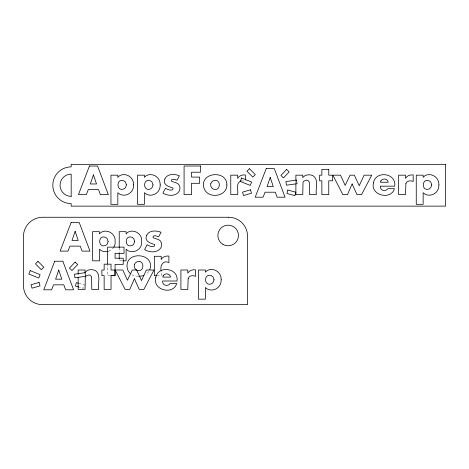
<?xml version="1.0" encoding="UTF-8"?>
<svg xmlns="http://www.w3.org/2000/svg" width="469" height="469" viewBox="0 0 469 469"><rect width="100%" height="100%" fill="white"/><g stroke="black" fill="none" stroke-linecap="round" stroke-linejoin="round"><path stroke-width="0.35" stroke-dasharray="2.35 1.76" d="M148.919 271.416L145.982 274.471M108.914 251.155L111.857 249.379A9.585 9.585 0 0 0 113.363 247.773M241.394 180.923L243.898 180.981L245.346 181.497M122.667 260.828L119.22 260.828L119.22 259.375M110.344 275.713L107.641 275.713L107.641 264.721M157.086 275.713L161.219 275.713L161.219 271.557M138.044 276.393L133.559 275.567L131.461 274.471M79.038 283.393L84.379 284.824L83.464 288.253L79.454 287.175M295.886 180.934L295.886 183.092M119.22 247.714L119.22 252.088"/><path stroke-width="0.7" d="M149.752 269.751C155.796 252.627 124.432 250.364 127.199 267.852A9.808 9.808 0 0 0 129.69 272.929L130.575 273.703M240.878 180.981C235.485 182.928 238.481 190.49 237.66 194.606L230.771 194.606L230.771 175.177L237.66 175.177L237.66 178.361C239.167 175.646 242.397 174.597 245.346 174.966L245.346 180.049M108.374 251.302C105.349 252.258 101.709 251.607 99.522 249.209L99.522 260.828L92.633 260.828L92.633 231.686L99.522 231.686L99.522 233.867C102.447 230.003 108.615 230.455 111.939 233.568A9.614 9.614 0 0 1 115.098 239.108L115.093 243.798A9.585 9.585 0 0 1 113.774 247.181M143.889 275.567L138.736 276.446M123.353 260.828L126.108 260.828L126.108 249.209C129.268 252.644 135.09 252.41 138.449 249.379A9.585 9.585 0 0 0 141.679 243.798L141.685 239.108A9.614 9.614 0 0 0 138.531 233.568C135.207 230.455 129.039 230.003 126.108 233.867L126.108 231.686L119.22 231.686L119.22 247.714M111.036 275.649L114.952 275.649L114.952 270.015L111.036 270.015L111.036 264.176L104.147 264.176L104.147 270.015L101.89 270.015L101.89 275.649L104.147 275.649L104.147 289.443L111.036 289.443L111.036 275.649L115.075 275.713L115.075 264.41L123.218 264.41L123.218 258.214L115.075 258.214L115.075 253.336L124.015 253.336L124.015 247.134L107.641 247.134L107.641 263.988M156.4 275.713L154.33 275.713L154.33 256.285L161.219 256.285L161.219 259.468C162.725 256.754 165.956 255.705 168.904 256.074L168.904 262.611C163.417 259.568 159.595 265.876 161.219 270.865M78.37 283.212L76.365 282.678L75.445 286.102L78.786 286.999M295.886 180.213L295.886 175.177L302.775 175.177L302.775 177.628C305.12 174.48 309.745 174.105 313.093 175.711C319.172 179.82 315.197 188.761 316.387 194.606L309.499 194.606L309.352 182.64L308.913 181.374L307.846 180.448L306.357 180.137L303.73 181.198L303.015 182.429L302.775 194.606L295.886 194.606L295.886 183.813M119.22 252.814L119.22 258.648M78.165 274.336L78.165 270.015L85.053 270.015L85.053 272.466C87.398 269.317 92.024 268.942 95.371 270.554C101.451 274.658 97.476 283.598 98.666 289.443L91.777 289.443L91.631 277.484L91.191 276.212L90.124 275.285L88.635 274.981L86.015 276.042L85.294 277.267L85.053 289.443L78.165 289.443L78.165 277.214M155.767 277.724C152.366 290.112 173.284 295.464 176.719 283.54L170.059 283.54C168.77 285.809 165.457 285.867 163.617 284.29L162.825 282.924L162.561 281.007L176.989 281.007C179.035 267.746 157.69 265.061 155.767 277.724M373.488 182.887C370.088 195.274 391.005 200.626 394.435 188.702L387.781 188.702C386.491 190.965 383.179 191.03 381.338 189.453L380.547 188.081L380.283 186.17L394.71 186.17C396.756 172.903 375.411 170.218 373.488 182.887M226.861 184.892C227.119 195.174 212.451 198.704 206.131 191.821A9.808 9.808 0 0 1 203.64 186.744C200.691 171.941 227.119 170.042 226.861 184.892M133.624 184.921L133.413 187.289A9.585 9.585 0 0 1 130.177 192.87C126.818 195.901 121.002 196.136 117.842 192.7L117.842 204.32L110.954 204.32L110.954 175.177L117.842 175.177L117.842 177.352C120.768 173.495 126.935 173.946 130.259 177.059A9.614 9.614 0 0 1 133.419 182.593L133.624 184.921M160.216 184.921L159.999 187.289A9.585 9.585 0 0 1 156.769 192.87C153.404 195.901 147.588 196.136 144.429 192.7L144.429 204.32L137.54 204.32L137.54 175.177L144.429 175.177L144.429 177.352C147.36 173.495 153.527 173.946 156.851 177.059A9.614 9.614 0 0 1 160.005 182.593L160.216 184.921M221.21 279.764L220.993 282.127A9.585 9.585 0 0 1 217.757 287.708C214.397 290.739 208.582 290.973 205.422 287.538L205.422 299.163L198.534 299.163L198.534 270.015L205.422 270.015L205.422 272.196C208.347 268.332 214.515 268.784 217.839 271.897A9.614 9.614 0 0 1 220.999 277.437L221.21 279.764M438.931 184.921L438.714 187.289A9.585 9.585 0 0 1 435.478 192.87C432.119 195.901 426.303 196.136 423.144 192.7L423.144 204.32L416.255 204.32L416.255 175.177L423.144 175.177L423.144 177.352C426.069 173.495 432.236 173.946 435.56 177.059A9.614 9.614 0 0 1 438.72 182.593L438.931 184.921M188.169 278.434L187.793 289.443L180.905 289.443L180.905 270.015L187.793 270.015L187.793 273.198C189.294 270.484 192.53 269.435 195.473 269.804L195.473 276.341C192.999 275.092 189.165 275.455 188.169 278.434M405.89 183.596L405.515 194.606L398.627 194.606L398.627 175.177L405.515 175.177L405.515 178.361C407.016 175.646 410.252 174.597 413.195 174.966L413.195 181.497C410.721 180.254 406.887 180.618 405.89 183.596M108.146 241.412L107.084 244.285L105.601 245.451C97.71 248.605 97.704 234.195 105.601 237.373L107.102 238.539L108.146 241.412M126.466 184.903L125.405 187.776L123.922 188.943C116.031 192.097 116.025 177.687 123.922 180.864L125.422 182.025L126.466 184.903M134.738 241.412L133.671 244.285L132.188 245.451C124.303 248.605 124.297 234.195 132.194 237.373L133.694 238.539L134.738 241.412M134.462 264.452C133.694 266.644 134.773 269.077 136.807 270.144C144.903 273.404 144.898 258.63 136.807 261.878L135.277 263.074L134.462 264.452M153.058 184.903L151.991 187.776L150.508 188.943C142.623 192.097 142.617 177.687 150.514 180.864L152.015 182.025L153.058 184.903M210.903 183.338C210.135 185.536 211.214 187.969 213.248 189.036C221.345 192.29 221.339 177.517 213.248 180.77L211.718 181.966L210.903 183.338M214.046 279.741L212.985 282.619L211.501 283.78C203.61 286.934 203.605 272.524 211.507 275.702L213.008 276.868L214.046 279.741M431.767 184.903L430.706 187.776L429.223 188.943C421.332 192.097 421.326 177.687 429.223 180.864L430.724 182.025L431.767 184.903M146.539 235.502C144.083 241.377 150.49 243.182 154.541 244.507L154.729 245.193L154.195 246.307C151.815 247.345 149.183 245.856 147.108 244.754L144.616 249.608C149.552 252.668 157.959 253.213 161.066 247.38A6.953 6.953 0 0 0 161.219 242.321C159.9 238.92 155.855 239.208 153.199 237.713L152.994 237.121L153.51 236.042L155.057 235.684L158.727 236.693L161.055 232.255C156.329 230.39 148.984 229.986 146.539 235.502M164.859 178.994C162.403 184.862 168.811 186.668 172.862 187.993L173.049 188.679L172.516 189.798C170.136 190.836 167.503 189.347 165.428 188.239L162.936 193.099C167.873 196.159 176.28 196.699 179.387 190.871A6.953 6.953 0 0 0 179.539 185.812C178.22 182.412 174.175 182.699 171.519 181.204L171.314 180.612L171.83 179.533L173.378 179.176L177.048 180.178L179.375 175.74C174.65 173.882 167.304 173.471 164.859 178.994M287.843 190.056L286.922 193.48L294.937 195.632L295.857 192.202L287.843 190.056M163.136 275.831L162.755 277.091L170.564 277.091C170.194 273.427 164.719 272.653 163.136 275.831M380.857 180.987L380.47 182.253L388.279 182.253C387.91 178.583 382.44 177.815 380.857 180.987M58.731 270.074L55.612 279.178L61.808 279.178L58.731 270.074M93.448 174.861L90.329 183.971L96.526 183.971L93.448 174.861M75.128 231.375L72.009 240.48L78.206 240.48L75.128 231.375M270.208 177.452L267.09 186.556L273.286 186.556L270.208 177.452M89.45 166.026L78.458 194.606L86.308 194.606L88.278 189.623L98.537 189.623L100.378 194.606L108.316 194.606L97.552 166.026L89.45 166.026M54.732 261.239L43.74 289.819L51.59 289.819L53.56 284.835L63.819 284.835L65.66 289.819L73.598 289.819L62.834 261.239L54.732 261.239M71.13 222.535L60.138 251.114L67.987 251.114L69.957 246.131L80.217 246.131L82.057 251.114L89.995 251.114L79.232 222.535L71.13 222.535M266.21 168.617L255.218 197.197L263.068 197.197L265.038 192.214L275.297 192.214L277.138 197.197L285.07 197.197L274.312 168.617L266.21 168.617M30.174 270.636L28.808 274.037L38.763 278.035L40.129 274.641L30.174 270.636M241.646 178.021L240.28 181.415L250.241 185.413L251.607 182.019L241.646 178.021M134.404 278.791L129.755 289.443L125.129 289.443L115.14 270.015L122.802 270.015L127.451 280.257L132.328 270.015L136.643 270.015L141.503 280.55L146.381 270.015L154.02 270.015L143.848 289.443L139.258 289.443L134.404 278.791M352.125 183.948L347.476 194.606L342.851 194.606L332.861 175.177L340.523 175.177L345.172 185.413L350.05 175.177L354.365 175.177L359.219 185.706L364.102 175.177L371.741 175.177L361.564 194.606L356.979 194.606L352.125 183.948M75.163 262.071L69.43 268.075L71.992 270.525L77.731 264.522L75.163 262.071M286.641 169.45L280.908 175.453L283.469 177.903L289.203 171.9L286.641 169.45M37.96 261.356L35.451 263.859L41.319 269.728L43.828 267.224L37.96 261.356M249.438 168.734L246.929 171.244L252.797 177.112L255.306 174.603L249.438 168.734M250.505 189.816L242.537 192.149L243.534 195.555L251.501 193.222L250.505 189.816M39.027 282.438L31.06 284.771L32.056 288.171L40.023 285.844L39.027 282.438M296.525 180.073L285.902 181.585L286.418 185.208L297.041 183.696L296.525 180.073M85.047 272.694L74.424 274.207L74.94 277.83L85.563 276.317L85.047 272.694M445.55 164.343L71.177 164.343L71.177 166.876A18.361 18.361 0 0 0 52.815 185.237A18.361 18.361 0 0 0 71.177 203.593L71.177 206.126L445.55 206.126L445.55 164.343M200.456 166.026L184.083 166.026L184.083 194.606L191.516 194.606L191.516 183.303L199.659 183.303L199.659 177.1L191.516 177.1L191.516 172.223L200.456 172.223L200.456 166.026M328.757 169.338L321.869 169.338L321.869 175.177L319.612 175.177L319.612 180.811L321.869 180.811L321.869 194.606L328.757 194.606L328.757 180.811L332.673 180.811L332.673 175.177L328.757 175.177L328.757 169.338M228.608 217.258L42.702 217.258A19.252 19.252 0 0 0 23.45 236.511L23.45 285.58A19.077 19.077 0 0 0 42.527 304.657L247.544 304.657L247.544 236.194A18.936 18.936 0 0 0 228.608 217.258M71.177 196.364L71.177 174.105A11.127 11.127 0 0 0 60.05 185.237A11.127 11.127 0 0 0 71.177 196.364M223.01 244.402A10.306 10.306 0 0 0 238.475 235.479A10.306 10.306 0 0 0 223.01 226.55A10.306 10.306 0 0 0 223.01 244.402"/></g></svg>
